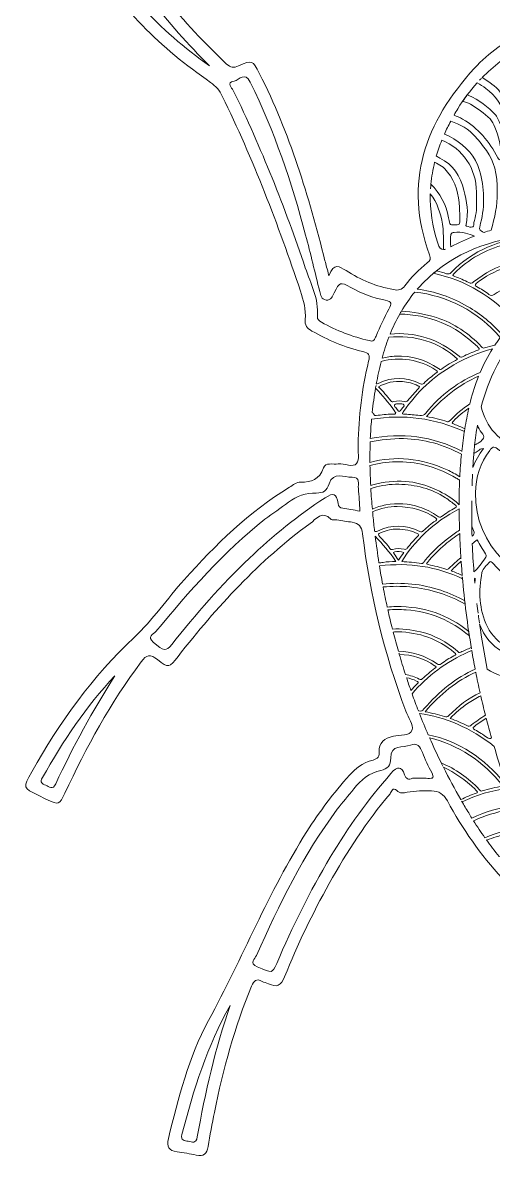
# Model space of a CAD drawing. Extents: x 43 to 1977, y -756 to -266.
# Drawn here: x 42.5 to 172.5, y -751.8 to -438.7 of the extents above; entities that cross this region are included whole.
import ezdxf

# ---------------------------------------------------------------- set-up
doc = ezdxf.new("R2010")
doc.units = 0
doc.header["$MEASUREMENT"] = 0
doc.layers.add('Layer 1', color=7, linetype='Continuous')

# ---------------------------------------------------------------- blocks, each defined once
blk = doc.blocks.new('block 2')
at = {"layer": 'Layer 1', "lineweight": 0}
for points, knots in [([(396.39, -647.33), (389.88, -635.7), (382.91, -624.35), (373.46, -614.88), (367.15, -608.55), (361.46, -601.71), (355.55, -595.05), (346.18, -584.48), (336.35, -574.42), (324.2, -566.94), (322.47, -565.88), (320.72, -565.14), (318.69, -565.27), (317.13, -565.37), (316.17, -564.82), (315.79, -563.23), (315.3, -561.18), (313.93, -560.33), (311.85, -560.49), (310.51, -560.58), (309.14, -560.38), (307.85, -560.64), (305.8, -561.06), (305.25, -560.43), (305.28, -558.37), (305.42, -549.42), (304.5, -540.56), (302.34, -531.86), (301.95, -530.29), (302.35, -529.86), (303.75, -529.54), (308.65, -528.4), (313.2, -526.38), (317.65, -524.08), (319.41, -523.16), (320.13, -521.99), (319.89, -520.04), (319.67, -518.27), (319.84, -516.54), (320.44, -514.79), (326.49, -497.07), (332.96, -479.54), (340.94, -462.57), (342.74, -458.75), (345, -455.77), (348.53, -453.31), (362.49, -443.55), (373.95, -431.49), (381.2, -415.86), (384.47, -408.81), (384.35, -410.4), (378.3, -406.69), (376.18, -405.39), (375.1, -405.7), (373.96, -407.93), (365.8, -423.91), (354.76, -437.7), (341.71, -449.93), (340.49, -451.07), (339.53, -451.33), (337.99, -450.58), (334.59, -448.93), (334.48, -449.04), (332.73, -452.39), (325.48, -466.3), (320.62, -481.1), (316.57, -496.19), (315.52, -500.08), (314.55, -503.99), (313.48, -508.13), (311.31, -505.4), (311.3, -505.39), (308.73, -507), (304.62, -509.58), (300.25, -511.49), (295.45, -512.41), (294, -512.69), (293.14, -512.36), (292.28, -511.21), (290.68, -509.07), (288.8, -507.13), (286.69, -505.48), (285.46, -504.51), (285.17, -503.71), (285.83, -502.15), (287.71, -497.68), (288.78, -492.96), (288.64, -488.09), (288.03, -466.93), (277.73, -451.71), (259.67, -441.37), (258.02, -440.43), (256.92, -439.45), (256.43, -437.52), (255.55, -434.07), (254.23, -430.73), (252.58, -427.57), (251.89, -426.24), (252.1, -425.6), (253.24, -424.75), (266.87, -414.69), (277.51, -401.96), (286.13, -387.51), (297.48, -368.5), (305.05, -348.18), (306.54, -325.91), (307.37, -313.44), (306.04, -301.27), (299.69, -290.19), (291.56, -276), (278.41, -270.64), (262.82, -269.83), (261.99, -269.79), (261.2, -269.94), (260.81, -270.82), (260.44, -271.67), (260.75, -272.38), (261.37, -272.99), (261.75, -273.37), (262.15, -273.73), (262.53, -274.1), (269.79, -281.18), (276.31, -288.82), (280.51, -298.17), (284.01, -305.98), (285.41, -314.09), (283.82, -322.64), (282.69, -322.48), (282.14, -321.72), (281.42, -321.23), (278.41, -319.21), (275.25, -317.67), (271.47, -317.9), (268.25, -318.1), (267.69, -319.01), (269.16, -321.93), (272.76, -329.11), (275.98, -336.45), (277.81, -344.31), (280.82, -357.18), (278.54, -368.87), (269.84, -379.61), (269.39, -378.4), (269.14, -377.56), (268.77, -376.78), (266.23, -371.38), (262.43, -367.55), (256.17, -366.88), (255.2, -366.78), (254.13, -366.82), (253.5, -367.73), (252.83, -368.72), (253.43, -369.59), (253.97, -370.43), (262.45, -383.65), (261.31, -402.28), (247.13, -416.02), (246.04, -417.07), (245.41, -417.04), (244.33, -416.02), (239.47, -411.41), (233.62, -409.02), (226.95, -408.81), (222.5, -408.67), (218.04, -408.7), (213.58, -408.81), (206.81, -408.97), (200.87, -411.36), (195.95, -416.05), (194.82, -417.12), (194.2, -416.98), (193.16, -415.97), (179.26, -402.53), (177.74, -383.97), (186.36, -370.37), (187.78, -368.14), (187.01, -366.81), (184.35, -366.89), (180.98, -366.98), (178.2, -368.49), (175.78, -370.76), (173.26, -373.11), (171.77, -376.09), (170.68, -379.31), (169.64, -379.02), (169.34, -378.2), (168.89, -377.58), (162.12, -368.17), (159.87, -357.78), (162.1, -346.4), (163.81, -337.65), (167.33, -329.59), (171.3, -321.68), (172.6, -319.08), (172.03, -318.15), (169.1, -317.93), (165.33, -317.64), (162.17, -319.17), (159.14, -321.18), (158.36, -321.7), (157.81, -322.66), (156.6, -322.58), (156.45, -321.7), (156.28, -320.83), (156.17, -319.96), (156.07, -319.16), (156.01, -318.36), (155.97, -317.56), (155.46, -305.63), (160.07, -295.5), (166.99, -286.18), (170.35, -281.66), (174.18, -277.55), (178.26, -273.67), (179.03, -272.94), (180, -272.24), (179.54, -270.98), (179.02, -269.52), (177.7, -269.81), (176.57, -269.88), (174.97, -269.98), (173.37, -270.13), (171.78, -270.35), (154.95, -272.67), (143.06, -281.36), (137.24, -297.58), (132.39, -311.08), (132.54, -324.98), (135.38, -338.76), (142.52, -373.37), (158.86, -402.6), (186.97, -424.67), (188.18, -425.62), (188.43, -426.28), (187.69, -427.7), (186, -430.94), (184.72, -434.38), (183.77, -437.91), (183.37, -439.4), (182.63, -440.34), (181.22, -441.05), (176, -443.66), (171.22, -446.99), (167.28, -451.3), (153.69, -466.15), (147.48, -482.86), (154.88, -502.78), (155.28, -503.86), (155.02, -504.38), (154.24, -505.01), (151.94, -506.86), (149.84, -508.94), (148.08, -511.3), (147.19, -512.5), (146.26, -512.65), (144.87, -512.39), (140.15, -511.52), (135.83, -509.7), (131.81, -507.13), (130.02, -505.99), (128.37, -504.81), (127.09, -508.54), (126.57, -506.6), (126.27, -505.51), (125.99, -504.42), (121.53, -486.67), (116.29, -469.2), (107.91, -452.82), (105.97, -449.02), (105.96, -448.95), (102.12, -450.66), (100.79, -451.25), (99.94, -451.18), (98.83, -450.14), (86.64, -438.73), (76.14, -425.98), (68.11, -411.28), (64.09, -403.9), (65.61, -404.95), (58.56, -408.72), (57.09, -409.51), (56.66, -410.46), (57.38, -411.98), (58.62, -414.55), (59.71, -417.19), (61.04, -419.7), (68.94, -434.56), (80.75, -445.78), (94.41, -455.22), (95.88, -456.24), (96.86, -457.44), (97.62, -459), (106.15, -476.4), (113.06, -494.44), (119.21, -512.79), (120.07, -515.36), (120.82, -517.89), (120.51, -520.62), (120.34, -522.17), (121.02, -523.09), (122.35, -523.81), (126.83, -526.26), (131.43, -528.4), (136.44, -529.46), (138.14, -529.82), (138.45, -530.43), (138.03, -532.16), (136.16, -539.71), (135.36, -547.42), (135.11, -555.2), (135.05, -556.97), (135.6, -559.25), (134.71, -560.37), (133.73, -561.59), (131.41, -560.25), (129.66, -560.49), (128.21, -560.69), (126.1, -559.97), (125.54, -561.59), (124.44, -564.82), (122.3, -565.59), (119.29, -565.49), (118.12, -565.45), (117.16, -566.34), (116.18, -566.94), (105.01, -573.74), (95.78, -582.77), (87.13, -592.43), (82.44, -597.68), (78.39, -603.58), (73.27, -608.36), (61.72, -619.15), (52.75, -631.79), (45, -645.42), (42.5, -649.82), (42.52, -649.83), (46.95, -651.99), (47.76, -652.38), (48.55, -652.78), (49.35, -653.17), (52.41, -654.62), (52.66, -654.52), (54.14, -651.37), (60.08, -638.66), (66.78, -626.42), (75.19, -615.14), (76.73, -613.07), (77.75, -612.92), (79.74, -614.46), (82.88, -616.89), (82.96, -616.73), (85.4, -613.61), (96.11, -599.95), (107.77, -587.21), (121.87, -576.93), (123.56, -575.7), (125.17, -573.16), (127.73, -575.79), (128.01, -576.07), (128.77, -575.86), (129.3, -575.94), (130.71, -576.14), (132.12, -576.35), (133.53, -576.6), (135.27, -576.91), (136.13, -577.7), (136.37, -579.74), (138.37, -596.53), (142.37, -612.86), (148.31, -628.7), (148.97, -630.45), (150.51, -632.5), (150.05, -633.89), (149.47, -635.7), (146.68, -635.19), (144.88, -635.6), (142.32, -636.2), (140.86, -637.34), (140.95, -640.05), (141.01, -641.54), (140.08, -642.08), (138.86, -642.36), (136.31, -642.95), (134.46, -644.52), (132.74, -646.41), (128.35, -651.25), (124.47, -656.46), (120.97, -661.96), (110.43, -678.54), (103.23, -696.88), (93.83, -714.07), (88.3, -724.19), (85.54, -735.47), (82.73, -746.63), (82.17, -748.87), (82.83, -750.02), (85.15, -750.3), (86.92, -750.52), (88.68, -750.84), (90.42, -751.23), (92.48, -751.7), (93.39, -750.84), (93.71, -748.87), (94.22, -745.7), (94.82, -742.55), (95.45, -739.41), (97.85, -727.5), (101.07, -715.84), (105.71, -704.6), (106.34, -703.07), (107.02, -702.38), (108.63, -703.28), (109.17, -703.58), (109.82, -703.65), (110.38, -703.93), (112.62, -705.04), (113.86, -704.46), (114.83, -702.04), (118.38, -693.18), (122.51, -684.58), (127.17, -676.25), (132.07, -667.52), (137.51, -659.16), (143.95, -651.49), (144.4, -650.97), (144.73, -649.5), (145.79, -650.58), (146.76, -651.54), (147.69, -651.31), (148.73, -651.1), (150.94, -650.67), (153.16, -650.67), (155.39, -650.71), (157.47, -650.75), (158.74, -651.56), (159.79, -653.47), (164, -661.15), (168.94, -668.35), (174.92, -674.79), (183.52, -684.06), (193.42, -691.21), (206.1, -693.86), (211.04, -694.9), (216.05, -694.24), (221, -694.58), (232.11, -695.34), (242.2, -692.7), (251.48, -686.69), (263.45, -678.94), (272.28, -668.22), (279.02, -655.9), (281.64, -651.11), (284.9, -650.1), (289.58, -650.79), (290.37, -650.91), (291.15, -651.1), (291.95, -651.17), (292.56, -651.23), (293.48, -651.43), (293.74, -651.12), (295.24, -649.31), (295.87, -650.81), (296.66, -651.76), (308.75, -666.31), (317.39, -682.86), (324.76, -700.15), (326.78, -704.9), (326.15, -705.56), (331.77, -703.24), (333.24, -702.63), (334, -702.87), (334.54, -704.43), (335.97, -708.55), (337.64, -712.59), (339.01, -716.73), (342.43, -727.07), (344.74, -737.7), (346.53, -748.43), (346.91, -750.73), (347.79, -751.82), (350.26, -751.17), (351.8, -750.77), (353.4, -750.51), (354.99, -750.33), (357.4, -750.06), (358.18, -748.96), (357.57, -746.54), (355.12, -736.85), (352.68, -727.11), (348.36, -718.09), (341.13, -703), (333.5, -688.09), (325.88, -673.19), (321.48, -664.6), (316.3, -656.48), (310.04, -649.11), (307.51, -646.14), (305.16, -642.91), (300.92, -642.12), (299.94, -641.94), (299.34, -641.22), (299.43, -640.19), (299.7, -637.07), (297.87, -635.96), (295.17, -635.56), (294.12, -635.4), (293.1, -634.93), (292.05, -634.89), (290.06, -634.8), (289.98, -634.04), (290.64, -632.37), (297.26, -615.82), (301.6, -598.68), (303.98, -581.02), (304.53, -576.94), (304.59, -577.02), (308.77, -576.2), (310.33, -575.9), (312.43, -576.6), (313.36, -575.36), (314.72, -573.53), (315.49, -574.64), (316.51, -575.36), (331.47, -586.03), (343.77, -599.37), (355.02, -613.75), (357.36, -616.74), (357.34, -616.75), (360.54, -614.56), (360.84, -614.36), (361.17, -614.2), (361.42, -613.96), (362.7, -612.72), (363.55, -613.1), (364.56, -614.44), (368.14, -619.23), (371.55, -624.13), (374.64, -629.24), (378.85, -636.19), (382.56, -643.4), (386.02, -650.74), (387.9, -654.71), (387.89, -654.72), (391.91, -652.76), (392.95, -652.25), (393.96, -651.67), (395.03, -651.23), (397, -650.42), (397.54, -649.37), (396.39, -647.33)], [0, 0, 0, 0, 1, 1, 1, 2, 2, 2, 3, 3, 3, 4, 4, 4, 5, 5, 5, 6, 6, 6, 7, 7, 7, 8, 8, 8, 9, 9, 9, 10, 10, 10, 11, 11, 11, 12, 12, 12, 13, 13, 13, 14, 14, 14, 15, 15, 15, 16, 16, 16, 17, 17, 17, 18, 18, 18, 19, 19, 19, 20, 20, 20, 21, 21, 21, 22, 22, 22, 23, 23, 23, 24, 24, 24, 25, 25, 25, 26, 26, 26, 27, 27, 27, 28, 28, 28, 29, 29, 29, 30, 30, 30, 31, 31, 31, 32, 32, 32, 33, 33, 33, 34, 34, 34, 35, 35, 35, 36, 36, 36, 37, 37, 37, 38, 38, 38, 39, 39, 39, 40, 40, 40, 41, 41, 41, 42, 42, 42, 43, 43, 43, 44, 44, 44, 45, 45, 45, 46, 46, 46, 47, 47, 47, 48, 48, 48, 49, 49, 49, 50, 50, 50, 51, 51, 51, 52, 52, 52, 53, 53, 53, 54, 54, 54, 55, 55, 55, 56, 56, 56, 57, 57, 57, 58, 58, 58, 59, 59, 59, 60, 60, 60, 61, 61, 61, 62, 62, 62, 63, 63, 63, 64, 64, 64, 65, 65, 65, 66, 66, 66, 67, 67, 67, 68, 68, 68, 69, 69, 69, 70, 70, 70, 71, 71, 71, 72, 72, 72, 73, 73, 73, 74, 74, 74, 75, 75, 75, 76, 76, 76, 77, 77, 77, 78, 78, 78, 79, 79, 79, 80, 80, 80, 81, 81, 81, 82, 82, 82, 83, 83, 83, 84, 84, 84, 85, 85, 85, 86, 86, 86, 87, 87, 87, 88, 88, 88, 89, 89, 89, 90, 90, 90, 91, 91, 91, 92, 92, 92, 93, 93, 93, 94, 94, 94, 95, 95, 95, 96, 96, 96, 97, 97, 97, 98, 98, 98, 99, 99, 99, 100, 100, 100, 101, 101, 101, 102, 102, 102, 103, 103, 103, 104, 104, 104, 105, 105, 105, 106, 106, 106, 107, 107, 107, 108, 108, 108, 109, 109, 109, 110, 110, 110, 111, 111, 111, 112, 112, 112, 113, 113, 113, 114, 114, 114, 115, 115, 115, 116, 116, 116, 117, 117, 117, 118, 118, 118, 119, 119, 119, 120, 120, 120, 121, 121, 121, 122, 122, 122, 123, 123, 123, 124, 124, 124, 125, 125, 125, 126, 126, 126, 127, 127, 127, 128, 128, 128, 129, 129, 129, 130, 130, 130, 131, 131, 131, 132, 132, 132, 133, 133, 133, 134, 134, 134, 135, 135, 135, 136, 136, 136, 137, 137, 137, 138, 138, 138, 139, 139, 139, 140, 140, 140, 141, 141, 141, 142, 142, 142, 143, 143, 143, 144, 144, 144, 145, 145, 145, 146, 146, 146, 147, 147, 147, 148, 148, 148, 149, 149, 149, 150, 150, 150, 151, 151, 151, 152, 152, 152, 153, 153, 153, 154, 154, 154, 155, 155, 155, 156, 156, 156, 157, 157, 157, 158, 158, 158, 159, 159, 159, 160, 160, 160, 161, 161, 161, 162, 162, 162, 163, 163, 163, 164, 164, 164, 165, 165, 165, 166, 166, 166, 167, 167, 167, 168, 168, 168, 169, 169, 169, 170, 170, 170, 171, 171, 171, 172, 172, 172, 173, 173, 173, 174, 174, 174, 175, 175, 175, 176, 176, 176, 177, 177, 177, 178, 178, 178, 179, 179, 179, 180, 180, 180, 181, 181, 181, 182, 182, 182, 183, 183, 183, 183]), ([(61.55, -413.12), (61.03, -411.96), (60.93, -411.24), (62.2, -410.53), (63.29, -409.92), (63.7, -410.25), (64.22, -411.21), (72.05, -425.94), (82.22, -438.9), (94.13, -450.61), (80.15, -440.86), (68.67, -428.89), (61.55, -413.12)], [0, 0, 0, 0, 1, 1, 1, 2, 2, 2, 3, 3, 3, 4, 4, 4, 4]), ([(174.34, -449.47), (175.08, -450.04), (175.77, -450.68), (176.42, -451.42), (177.98, -453.19), (178.74, -455.39), (179.64, -457.51), (180.95, -460.58), (181.22, -463.89), (181.56, -467.19), (181.84, -469.97), (181.56, -472.71), (181.53, -475.47), (181.52, -476.37), (180.99, -476.41), (180.38, -476.44), (179.76, -476.47), (179.41, -476.27), (179.4, -475.52), (179.38, -471.49), (178.35, -467.66), (177.39, -463.8), (176.22, -459.08), (173.26, -456.05), (169.4, -453.89), (170.94, -452.31), (172.59, -450.84), (174.34, -449.47)], [0, 0, 0, 0, 1, 1, 1, 2, 2, 2, 3, 3, 3, 4, 4, 4, 5, 5, 5, 6, 6, 6, 7, 7, 7, 8, 8, 8, 9, 9, 9, 9]), ([(138.16, -526.43), (133.55, -525.44), (129.19, -523.67), (125.02, -521.4), (124.35, -521.03), (123.82, -520.62), (123.89, -519.77), (124.33, -514.93), (122.03, -510.75), (120.56, -506.4), (114.91, -489.67), (108.42, -473.28), (100.65, -457.41), (100.28, -456.66), (98.62, -455.36), (100.89, -454.85), (102.35, -454.52), (103.84, -452.08), (105.37, -455.18), (112.02, -468.68), (116.79, -482.83), (120.64, -497.33), (122.01, -502.49), (123.24, -507.7), (124.54, -512.88), (124.8, -513.93), (124.99, -515.11), (126.32, -515.26), (127.67, -515.41), (128.05, -514.24), (128.53, -513.29), (130.09, -510.2), (130.09, -510.19), (133.13, -511.81), (136.14, -513.42), (139.27, -514.72), (142.62, -515.32), (144.53, -515.67), (144.41, -516.3), (143.64, -517.74), (142.33, -520.16), (141.21, -522.69), (140.08, -525.21), (139.69, -526.08), (139.42, -526.93), (138.16, -526.43)], [0, 0, 0, 0, 1, 1, 1, 2, 2, 2, 3, 3, 3, 4, 4, 4, 5, 5, 5, 6, 6, 6, 7, 7, 7, 8, 8, 8, 9, 9, 9, 10, 10, 10, 11, 11, 11, 12, 12, 12, 13, 13, 13, 14, 14, 14, 15, 15, 15, 15]), ([(168, -455.36), (168.84, -455.78), (169.64, -456.28), (170.4, -456.87), (172.99, -458.9), (175.08, -461.41), (175.77, -464.98), (176.25, -467.53), (177.14, -470), (177.43, -472.61), (177.55, -473.7), (177.26, -474.79), (177.48, -475.88), (177.53, -476.09), (177.42, -476.31), (177.15, -476.31), (176.95, -476.32), (176.83, -476.16), (176.81, -475.97), (176.75, -475.52), (176.68, -475.07), (176.67, -474.61), (176.53, -471.04), (175.07, -467.93), (173.54, -464.85), (173.44, -464.64), (173.29, -464.43), (173.14, -464.26), (171.01, -461.92), (168.56, -460.06), (165.72, -458.83), (165.57, -458.77), (165.42, -458.71), (165.27, -458.66), (164.84, -459.24), (164.41, -459.84), (163.99, -460.45), (164.75, -460.57), (165.49, -460.78), (166.16, -461.21), (168.07, -462.42), (169.96, -463.66), (171.57, -465.29), (172.19, -465.91), (172.47, -466.77), (172.85, -467.55), (174.08, -470.11), (174.41, -472.93), (174.95, -475.53), (174.9, -476.01), (175.06, -476.4), (174.59, -476.51), (174.15, -476.62), (173.91, -476.42), (173.7, -476.01), (171.39, -471.5), (168.3, -467.78), (163.95, -465.32), (163.2, -464.9), (162.41, -464.58), (161.62, -464.26), (161.96, -463.67), (162.3, -463.07), (162.66, -462.48), (164.24, -459.91), (166.03, -457.54), (168, -455.36)], [0, 0, 0, 0, 1, 1, 1, 2, 2, 2, 3, 3, 3, 4, 4, 4, 5, 5, 5, 6, 6, 6, 7, 7, 7, 8, 8, 8, 9, 9, 9, 10, 10, 10, 11, 11, 11, 12, 12, 12, 13, 13, 13, 14, 14, 14, 15, 15, 15, 16, 16, 16, 17, 17, 17, 18, 18, 18, 19, 19, 19, 20, 20, 20, 21, 21, 21, 22, 22, 22, 22]), ([(169.19, -454.1), (169.03, -454.27), (168.86, -454.44), (168.7, -454.61), (168.86, -454.44), (169.03, -454.27), (169.19, -454.1)], [0, 0, 0, 0, 1, 1, 1, 2, 2, 2, 2]), ([(168.98, -494.02), (170.21, -489.16), (170.01, -484.27), (168.69, -479.51), (167.6, -475.58), (164.84, -472.87), (161.58, -470.76), (160.76, -470.23), (159.88, -469.81), (158.97, -469.48), (159.5, -468.28), (160.08, -467.09), (160.71, -465.9), (163.26, -466.87), (165.7, -468.02), (167.58, -470.27), (168.61, -471.5), (169.7, -472.68), (170.58, -474.04), (172.69, -477.29), (173.6, -479.87), (173.55, -485.74), (173.67, -489.05), (172.82, -492.52), (171.92, -495.98), (171.24, -496.18), (170.56, -496.4), (169.88, -496.63), (169.9, -496.63), (169.92, -496.62), (169.93, -496.61), (168.47, -495.99), (168.51, -495.86), (168.98, -494.02)], [0, 0, 0, 0, 1, 1, 1, 2, 2, 2, 3, 3, 3, 4, 4, 4, 5, 5, 5, 6, 6, 6, 7, 7, 7, 8, 8, 8, 9, 9, 9, 10, 10, 10, 11, 11, 11, 11]), ([(158.26, -471.16), (163.98, -473.41), (167.86, -479.06), (167.8, -485.45), (167.8, -486.15), (167.8, -486.85), (167.8, -487.55), (167.95, -489.5), (167.83, -491.43), (167.24, -493.31), (167.18, -493.48), (167.14, -493.66), (167.11, -493.84), (167.04, -494.27), (167.27, -494.85), (166.8, -495.08), (166.25, -495.33), (165.67, -495.01), (165.11, -494.9), (164.8, -494.83), (164.91, -494.58), (164.96, -494.38), (165.75, -491.17), (165.07, -487.97), (164.34, -484.94), (163.42, -481.09), (161.36, -477.85), (157.69, -476.09), (157.36, -475.93), (157.04, -475.73), (156.73, -475.53), (157.16, -474.06), (157.68, -472.6), (158.26, -471.16)], [0, 0, 0, 0, 1, 1, 1, 2, 2, 2, 3, 3, 3, 4, 4, 4, 5, 5, 5, 6, 6, 6, 7, 7, 7, 8, 8, 8, 9, 9, 9, 10, 10, 10, 11, 11, 11, 11]), ([(155.24, -483.29), (155.43, -481.24), (155.78, -479.22), (156.28, -477.21), (156.9, -477.57), (157.52, -477.93), (158.14, -478.3), (158.83, -478.71), (159.36, -479.31), (159.87, -479.94), (162.13, -482.77), (162.97, -486.12), (163.13, -489.72), (163.15, -490.21), (163.18, -490.69), (163.2, -491.18), (163.2, -491.18), (163.19, -491.18), (163.19, -491.18), (163.19, -492.03), (163.18, -492.88), (163.19, -493.73), (163.19, -494.25), (162.98, -494.46), (162.46, -494.5), (160.44, -494.65), (160.53, -494.65), (160.14, -492.61), (159.43, -488.89), (157.79, -485.77), (155.24, -483.29)], [0, 0, 0, 0, 1, 1, 1, 2, 2, 2, 3, 3, 3, 4, 4, 4, 5, 5, 5, 6, 6, 6, 7, 7, 7, 8, 8, 8, 9, 9, 9, 10, 10, 10, 10]), ([(155.23, -483.39), (155.19, -483.79), (155.16, -484.19), (155.14, -484.59), (155.16, -484.19), (155.19, -483.79), (155.23, -483.39)], [0, 0, 0, 0, 1, 1, 1, 2, 2, 2, 2]), ([(155.08, -485.95), (157.02, -488.32), (157.92, -491.25), (158.43, -494.37), (158.71, -496.05), (158.7, -497.76), (158.72, -499.46), (158.75, -500.09), (158.76, -500.71), (158.75, -501.33), (157.97, -501.38), (157.58, -500.8), (157.16, -499.53), (155.63, -494.88), (154.98, -490.35), (155.08, -485.95)], [0, 0, 0, 0, 1, 1, 1, 2, 2, 2, 3, 3, 3, 4, 4, 4, 5, 5, 5, 5]), ([(155.14, -508.58), (163.58, -501.13), (173.73, -498.09), (184.8, -497.28), (193.65, -496.63), (201.64, -499.06), (209.04, -503), (210.13, -504.08), (211.1, -505.23), (212.09, -506.38), (212.47, -506.81), (212.37, -506.92), (211.83, -507.05), (210.16, -507.44), (208.47, -507.74), (206.85, -508.33), (206.42, -508.48), (206.26, -508.23), (206.04, -508), (205, -506.89), (203.93, -505.79), (202.7, -504.86), (199.54, -502.49), (196.15, -500.62), (192.33, -499.49), (189.25, -498.57), (186.12, -498.17), (182.95, -498.2), (174.27, -498.29), (166.9, -501.5), (160.8, -507.65), (160.42, -508.04), (160.11, -508.19), (159.56, -507.99), (158.65, -507.67), (157.72, -507.42), (156.79, -507.2), (156.51, -507.42), (156.24, -507.64), (155.96, -507.87), (164.91, -509.84), (172.44, -514.32), (178.54, -521.25), (178.54, -521.25), (178.54, -521.25), (178.54, -521.25), (177.23, -522.39), (176.02, -523.63), (174.95, -524.94), (174.95, -524.94), (174.95, -524.93), (174.95, -524.93), (172.21, -521.77), (169.01, -519.13), (165.36, -517.01), (160.99, -514.46), (156.26, -512.9), (151.47, -512.27), (152.6, -510.98), (153.82, -509.75), (155.14, -508.58)], [0, 0, 0, 0, 1, 1, 1, 2, 2, 2, 3, 3, 3, 4, 4, 4, 5, 5, 5, 6, 6, 6, 7, 7, 7, 8, 8, 8, 9, 9, 9, 10, 10, 10, 11, 11, 11, 12, 12, 12, 13, 13, 13, 14, 14, 14, 15, 15, 15, 16, 16, 16, 17, 17, 17, 18, 18, 18, 19, 19, 19, 20, 20, 20, 20]), ([(160.79, -497.15), (160.86, -496.71), (161.28, -496.68), (161.62, -496.63), (162.7, -496.47), (163.78, -496.54), (164.82, -496.82), (165.65, -497.04), (166.46, -497.3), (167.25, -497.6), (165.07, -498.46), (162.9, -499.45), (160.74, -500.57), (160.56, -499.43), (160.63, -498.29), (160.79, -497.15)], [0, 0, 0, 0, 1, 1, 1, 2, 2, 2, 3, 3, 3, 4, 4, 4, 5, 5, 5, 5]), ([(205.23, -508.89), (203.78, -509.39), (202.38, -510.02), (200.99, -510.66), (200.54, -510.87), (200.18, -510.83), (199.77, -510.46), (196.7, -507.76), (193.14, -505.95), (189.18, -505.05), (185.22, -504.14), (181.22, -504.06), (177.21, -505.08), (173.4, -506.06), (170.03, -507.77), (167.04, -510.28), (166.57, -510.68), (166.22, -510.71), (165.7, -510.44), (164.46, -509.78), (163.17, -509.22), (161.85, -508.77), (161.17, -508.54), (161.22, -508.35), (161.67, -507.9), (165.65, -503.98), (170.32, -501.3), (175.73, -499.89), (176.72, -499.63), (177.7, -499.31), (178.72, -499.24), (180.35, -499.13), (181.97, -498.76), (183.43, -498.91), (186.83, -498.86), (189.95, -499.49), (192.96, -500.49), (197.13, -501.86), (200.86, -504.08), (204.07, -507.12), (204.5, -507.53), (204.94, -507.92), (205.37, -508.32), (205.65, -508.59), (205.58, -508.77), (205.23, -508.89)], [0, 0, 0, 0, 1, 1, 1, 2, 2, 2, 3, 3, 3, 4, 4, 4, 5, 5, 5, 6, 6, 6, 7, 7, 7, 8, 8, 8, 9, 9, 9, 10, 10, 10, 11, 11, 11, 12, 12, 12, 13, 13, 13, 14, 14, 14, 15, 15, 15, 15]), ([(158.95, -501.31), (158.9, -501.32), (158.84, -501.33), (158.79, -501.33), (158.84, -501.33), (158.9, -501.32), (158.95, -501.31)], [0, 0, 0, 0, 1, 1, 1, 2, 2, 2, 2]), ([(159.25, -501.24), (159.16, -501.27), (159.08, -501.29), (159.01, -501.3), (159.08, -501.29), (159.16, -501.27), (159.25, -501.24)], [0, 0, 0, 0, 1, 1, 1, 2, 2, 2, 2]), ([(167.78, -510.7), (170.19, -508.75), (172.85, -507.29), (175.79, -506.32), (179.87, -504.98), (184.02, -504.77), (188.19, -505.6), (192.23, -506.4), (195.84, -508.21), (198.99, -510.89), (199.13, -511.01), (199.28, -511.12), (199.38, -511.2), (199.33, -511.53), (199.12, -511.56), (198.97, -511.65), (197.72, -512.36), (196.45, -513.05), (195.31, -513.93), (194.98, -513.96), (194.65, -513.99), (194.32, -514.03), (194.31, -514.02), (194.29, -514), (194.27, -513.99), (192.1, -512.5), (189.74, -511.39), (187.14, -510.91), (181.98, -509.96), (177.14, -510.75), (172.74, -513.73), (172.17, -514.12), (171.8, -514.1), (171.27, -513.7), (170.2, -512.89), (169.05, -512.18), (167.86, -511.57), (167.3, -511.28), (167.3, -511.09), (167.78, -510.7)], [0, 0, 0, 0, 1, 1, 1, 2, 2, 2, 3, 3, 3, 4, 4, 4, 5, 5, 5, 6, 6, 6, 7, 7, 7, 8, 8, 8, 9, 9, 9, 10, 10, 10, 11, 11, 11, 12, 12, 12, 13, 13, 13, 13]), ([(150.81, -513.05), (159.7, -514.09), (168.25, -518.3), (174.4, -525.62), (174.12, -525.98), (173.85, -526.34), (173.6, -526.7), (173.36, -527.03), (173.14, -527.36), (172.92, -527.69), (171.94, -527.92), (170.98, -528.18), (170.04, -528.49), (169.62, -528.64), (169.45, -528.39), (169.24, -528.16), (165.73, -524.46), (161.62, -521.64), (156.76, -520.1), (153.43, -519.05), (150.2, -518.47), (147.08, -518.35), (148.18, -516.5), (149.42, -514.73), (150.81, -513.05)], [0, 0, 0, 0, 1, 1, 1, 2, 2, 2, 3, 3, 3, 4, 4, 4, 5, 5, 5, 6, 6, 6, 7, 7, 7, 8, 8, 8, 8]), ([(146.62, -519.15), (154.4, -519.19), (162.12, -522.21), (168.07, -528.12), (168.16, -528.22), (168.25, -528.32), (168.35, -528.41), (168.81, -528.79), (168.65, -528.96), (168.16, -529.13), (166.74, -529.63), (165.35, -530.21), (164.01, -530.9), (163.61, -531.1), (163.36, -531.06), (163.02, -530.76), (157.44, -526.01), (150.62, -523.97), (143.98, -524.64), (144.75, -522.75), (145.62, -520.91), (146.62, -519.15)], [0, 0, 0, 0, 1, 1, 1, 2, 2, 2, 3, 3, 3, 4, 4, 4, 5, 5, 5, 6, 6, 6, 7, 7, 7, 7]), ([(147.06, -518.4), (146.93, -518.62), (146.8, -518.84), (146.68, -519.06), (146.8, -518.84), (146.93, -518.62), (147.06, -518.4)], [0, 0, 0, 0, 1, 1, 1, 2, 2, 2, 2]), ([(162.59, -531.59), (161.06, -532.45), (159.55, -533.33), (158.13, -534.34), (157.79, -534.57), (157.58, -534.31), (157.35, -534.15), (153.8, -531.7), (149.87, -530.55), (145.56, -530.74), (144.25, -530.8), (142.99, -530.98), (141.76, -531.29), (142.29, -529.32), (142.9, -527.4), (143.62, -525.53), (150.46, -524.76), (157.62, -526.81), (162.59, -531.59)], [0, 0, 0, 0, 1, 1, 1, 2, 2, 2, 3, 3, 3, 4, 4, 4, 5, 5, 5, 6, 6, 6, 6]), ([(180.24, -524.14), (180.33, -524.24), (180.41, -524.35), (180.5, -524.49), (180.96, -525.25), (181.6, -525.97), (182.3, -526.52), (183.39, -527.36), (183.08, -527.7), (182.06, -528.34), (178.83, -530.35), (176.61, -533.24), (175.27, -536.82), (172.98, -542.98), (175.8, -551.08), (185.27, -550.93), (190.71, -550.89), (194.78, -548.46), (197.42, -543.75), (198.13, -542.5), (198.48, -542.55), (199.31, -543.57), (199.9, -544.31), (200.7, -544.9), (201.49, -545.44), (202.08, -545.85), (202.15, -546.18), (201.81, -546.8), (197.8, -553.94), (188.21, -558.91), (179.78, -556.3), (174.26, -554.59), (170.36, -550.15), (169.16, -544.76), (170.11, -541), (171.42, -537.32), (173.23, -533.76), (175.15, -529.98), (177.46, -526.74), (180.24, -524.14)], [0, 0, 0, 0, 1, 1, 1, 2, 2, 2, 3, 3, 3, 4, 4, 4, 5, 5, 5, 6, 6, 6, 7, 7, 7, 8, 8, 8, 9, 9, 9, 10, 10, 10, 11, 11, 11, 12, 12, 12, 13, 13, 13, 13]), ([(168.8, -535.3), (163.08, -537.63), (157.89, -541.39), (153.81, -546.45), (153.33, -547.05), (152.91, -547.25), (152.14, -547.13), (150.78, -546.91), (149.41, -546.86), (148.04, -546.74), (147.83, -546.72), (147.52, -546.76), (147.44, -546.64), (147.27, -546.41), (147.55, -546.21), (147.68, -546.03), (151.34, -540.68), (155.97, -536.37), (161.57, -533.12), (164.99, -531.13), (168.59, -529.67), (172.26, -528.71), (170.92, -530.82), (169.78, -533.02), (168.8, -535.3)], [0, 0, 0, 0, 1, 1, 1, 2, 2, 2, 3, 3, 3, 4, 4, 4, 5, 5, 5, 6, 6, 6, 7, 7, 7, 8, 8, 8, 8]), ([(141.51, -532.21), (146.57, -530.82), (152.31, -531.63), (156.58, -534.63), (156.75, -534.75), (156.97, -534.83), (157.03, -535.09), (156.91, -535.19), (156.8, -535.3), (156.67, -535.39), (155.49, -536.28), (154.35, -537.23), (153.28, -538.25), (152.97, -538.55), (152.74, -538.55), (152.37, -538.37), (148.49, -536.42), (144.58, -536.39), (140.67, -538.29), (140.47, -538.39), (140.31, -538.43), (140.16, -538.42), (140.54, -536.38), (140.97, -534.35), (141.48, -532.32), (141.49, -532.28), (141.5, -532.25), (141.51, -532.21)], [0, 0, 0, 0, 1, 1, 1, 2, 2, 2, 3, 3, 3, 4, 4, 4, 5, 5, 5, 6, 6, 6, 7, 7, 7, 8, 8, 8, 9, 9, 9, 9]), ([(144.98, -543.26), (144.7, -543.33), (144.43, -543.43), (144.19, -543.11), (143.15, -541.74), (142, -540.48), (140.77, -539.17), (142.9, -538.02), (145.1, -537.58), (147.42, -537.76), (148.9, -537.87), (150.32, -538.27), (151.67, -538.91), (152.12, -539.13), (152.25, -539.27), (151.83, -539.68), (150.77, -540.71), (149.8, -541.82), (148.9, -543), (148.65, -543.32), (148.4, -543.39), (148.01, -543.29), (147, -543.03), (145.99, -543.03), (144.98, -543.26)], [0, 0, 0, 0, 1, 1, 1, 2, 2, 2, 3, 3, 3, 4, 4, 4, 5, 5, 5, 6, 6, 6, 7, 7, 7, 8, 8, 8, 8]), ([(165.99, -543.94), (164.06, -545.22), (162.24, -546.73), (160.53, -548.46), (160.34, -548.66), (160.18, -548.98), (159.81, -548.86), (157.98, -548.25), (156.1, -547.8), (154.02, -547.39), (158.21, -542.39), (162.98, -538.65), (168.39, -536.29), (167.5, -538.52), (166.76, -540.82), (166.17, -543.18), (166.11, -543.43), (166.05, -543.69), (165.99, -543.94)], [0, 0, 0, 0, 1, 1, 1, 2, 2, 2, 3, 3, 3, 4, 4, 4, 5, 5, 5, 6, 6, 6, 6]), ([(139.96, -539.57), (141.83, -541.45), (143.56, -543.52), (145.1, -545.78), (145.27, -546.04), (145.65, -546.31), (145.48, -546.6), (145.32, -546.88), (144.89, -546.71), (144.58, -546.72), (143.08, -546.8), (141.58, -546.93), (140.08, -547.14), (139.63, -547.21), (139.5, -546.82), (139.3, -546.56), (139.21, -546.46), (139.12, -546.35), (139.04, -546.25), (139.27, -544.02), (139.58, -541.79), (139.96, -539.57)], [0, 0, 0, 0, 1, 1, 1, 2, 2, 2, 3, 3, 3, 4, 4, 4, 5, 5, 5, 6, 6, 6, 7, 7, 7, 7]), ([(139.97, -539.48), (140.01, -539.27), (140.05, -539.06), (140.08, -538.85), (140.05, -539.06), (140.01, -539.27), (139.97, -539.48)], [0, 0, 0, 0, 1, 1, 1, 2, 2, 2, 2]), ([(145.19, -544.15), (145.41, -543.78), (146.02, -543.99), (146.47, -543.9), (146.93, -544), (147.58, -543.78), (147.81, -544.19), (147.99, -544.52), (147.43, -544.89), (147.2, -545.24), (146.48, -546.31), (146.46, -546.31), (145.72, -545.2), (145.5, -544.87), (144.97, -544.51), (145.19, -544.15)], [0, 0, 0, 0, 1, 1, 1, 2, 2, 2, 3, 3, 3, 4, 4, 4, 5, 5, 5, 5]), ([(163.76, -557.07), (163.76, -557.04), (163.77, -557.01), (163.77, -556.98), (155.93, -552.84), (146.94, -551.74), (138.51, -553.5), (138.58, -551.72), (138.7, -549.94), (138.85, -548.17), (147.54, -546.66), (156.52, -547.87), (164.48, -551.57), (164.51, -551.37), (164.54, -551.17), (164.58, -550.96), (164.25, -552.99), (163.98, -555.03), (163.76, -557.07)], [0, 0, 0, 0, 1, 1, 1, 2, 2, 2, 3, 3, 3, 4, 4, 4, 5, 5, 5, 6, 6, 6, 6]), ([(161.66, -549.53), (160.98, -549.27), (161.05, -549.09), (161.49, -548.65), (162.78, -547.33), (164.19, -546.15), (165.71, -545.11), (165.29, -546.98), (164.93, -548.87), (164.61, -550.76), (163.65, -550.31), (162.65, -549.9), (161.66, -549.53)], [0, 0, 0, 0, 1, 1, 1, 2, 2, 2, 3, 3, 3, 4, 4, 4, 4]), ([(168.1, -549.77), (168.35, -550.49), (168.69, -551.23), (169.19, -551.78), (170.39, -553.09), (169.78, -553.76), (168.57, -554.56), (168.15, -554.84), (167.73, -555.1), (167.31, -555.34), (167.52, -553.47), (167.77, -551.61), (168.1, -549.77)], [0, 0, 0, 0, 1, 1, 1, 2, 2, 2, 3, 3, 3, 4, 4, 4, 4]), ([(138.48, -554.38), (141.33, -553.79), (144.37, -553.5), (147.71, -553.5), (153.33, -553.68), (158.73, -555.1), (163.68, -557.79), (163.47, -559.87), (163.32, -561.95), (163.22, -564.04), (163.22, -564.04), (163.22, -564.04), (163.22, -564.04), (162.1, -563.32), (160.93, -562.68), (159.7, -562.13), (152.58, -558.87), (145.46, -558.18), (138.41, -560.08), (138.39, -558.18), (138.42, -556.28), (138.48, -554.38)], [0, 0, 0, 0, 1, 1, 1, 2, 2, 2, 3, 3, 3, 4, 4, 4, 5, 5, 5, 6, 6, 6, 7, 7, 7, 7]), ([(167.1, -557.6), (167.5, -557.36), (167.9, -557.11), (168.3, -556.85), (168.67, -556.61), (168.98, -556.26), (169.75, -556.2), (168.51, -557.9), (167.54, -559.65), (166.82, -561.46), (166.89, -560.17), (166.98, -558.89), (167.1, -557.6)], [0, 0, 0, 0, 1, 1, 1, 2, 2, 2, 3, 3, 3, 4, 4, 4, 4]), ([(167.11, -557.44), (167.17, -556.74), (167.24, -556.04), (167.31, -555.34), (167.24, -556.04), (167.17, -556.74), (167.11, -557.44)], [0, 0, 0, 0, 1, 1, 1, 2, 2, 2, 2]), ([(167.52, -568.49), (167.61, -564.17), (168.96, -560.27), (171.48, -556.75), (172.1, -555.89), (172.61, -555.46), (173.62, -556.33), (174.33, -556.94), (175.24, -557.39), (176.13, -557.7), (177.19, -558.08), (177.17, -558.51), (176.76, -559.46), (174.37, -564.91), (174.1, -570.53), (175.91, -576.19), (179.65, -587.86), (191.94, -592.47), (202.62, -586.22), (207.36, -583.45), (210.8, -579.5), (212.77, -574.36), (213.14, -573.39), (213.48, -573.08), (214.48, -573.6), (215.18, -573.97), (216, -574.24), (216.78, -574.3), (218.34, -574.41), (218.65, -575.06), (218.35, -576.55), (216.49, -585.63), (210.63, -590.93), (202.17, -593.75), (199.47, -594.64), (196.66, -595.04), (193.8, -595.01), (179.5, -595.01), (167.21, -582.63), (167.52, -568.49)], [0, 0, 0, 0, 1, 1, 1, 2, 2, 2, 3, 3, 3, 4, 4, 4, 5, 5, 5, 6, 6, 6, 7, 7, 7, 8, 8, 8, 9, 9, 9, 10, 10, 10, 11, 11, 11, 12, 12, 12, 13, 13, 13, 13]), ([(138.42, -560.93), (138.67, -560.87), (138.92, -560.8), (139.17, -560.74), (141.55, -560.15), (143.98, -559.88), (146.44, -559.91), (152.11, -559.96), (157.35, -561.49), (162.23, -564.38), (162.55, -564.57), (162.87, -564.77), (163.17, -564.98), (163.08, -567.23), (163.03, -569.48), (163.03, -571.74), (162.97, -571.71), (162.92, -571.66), (162.86, -571.6), (161.12, -569.82), (158.96, -568.68), (156.75, -567.62), (151.08, -564.93), (145.2, -564.56), (139.23, -566.3), (139.02, -566.36), (138.81, -566.42), (138.61, -566.48), (138.51, -564.63), (138.45, -562.78), (138.42, -560.93)], [0, 0, 0, 0, 1, 1, 1, 2, 2, 2, 3, 3, 3, 4, 4, 4, 5, 5, 5, 6, 6, 6, 7, 7, 7, 8, 8, 8, 9, 9, 9, 10, 10, 10, 10]), ([(130.92, -572.72), (130.07, -572.62), (129.76, -572.31), (129.61, -571.43), (129.14, -568.57), (128.44, -568.28), (126.01, -569.86), (118.5, -574.72), (111.6, -580.34), (105.13, -586.49), (97.35, -593.87), (90.33, -601.93), (83.67, -610.31), (82.08, -612.31), (81.54, -612.17), (78.57, -609.66), (76.76, -608.13), (78.67, -607.47), (79.28, -606.75), (88.55, -595.67), (97.95, -584.71), (109.42, -575.76), (111.52, -574.12), (113.78, -572.68), (115.92, -571.07), (118.2, -569.35), (120.71, -568.37), (123.59, -568.51), (125.46, -568.6), (126.56, -567.82), (127.13, -566), (128.29, -562.37), (131.26, -564.29), (133.48, -564.16), (135.83, -564.02), (135.06, -566.04), (135.2, -567.29), (135.42, -569.3), (135.48, -571.33), (135.62, -573.5), (133.88, -573.21), (132.4, -572.9), (130.92, -572.72)], [0, 0, 0, 0, 1, 1, 1, 2, 2, 2, 3, 3, 3, 4, 4, 4, 5, 5, 5, 6, 6, 6, 7, 7, 7, 8, 8, 8, 9, 9, 9, 10, 10, 10, 11, 11, 11, 12, 12, 12, 13, 13, 13, 14, 14, 14, 14]), ([(166.73, -563.31), (166.68, -564.4), (166.64, -565.49), (166.61, -566.57), (166.64, -565.49), (166.68, -564.4), (166.73, -563.31)], [0, 0, 0, 0, 1, 1, 1, 2, 2, 2, 2]), ([(138.65, -567.27), (138.87, -567.2), (139.09, -567.14), (139.31, -567.08), (141.62, -566.45), (143.97, -566.01), (146.39, -566.09), (151.02, -566.2), (155.37, -567.3), (159.3, -569.83), (160.24, -570.43), (161.1, -571.18), (162, -571.86), (162.34, -572.12), (162.47, -572.34), (161.97, -572.59), (160.63, -573.28), (159.41, -574.16), (158.17, -575.01), (157.74, -575.3), (157.45, -575.19), (157.09, -574.93), (155.57, -573.8), (153.87, -572.94), (152.09, -572.39), (149.06, -571.44), (145.97, -571.2), (142.79, -571.8), (141.48, -572.04), (140.25, -572.44), (139.07, -572.94), (138.9, -571.05), (138.76, -569.16), (138.65, -567.27)], [0, 0, 0, 0, 1, 1, 1, 2, 2, 2, 3, 3, 3, 4, 4, 4, 5, 5, 5, 6, 6, 6, 7, 7, 7, 8, 8, 8, 9, 9, 9, 10, 10, 10, 11, 11, 11, 11]), ([(139.14, -573.71), (141.39, -572.73), (143.71, -572.25), (145.9, -572.26), (150.1, -572.33), (153.45, -573.32), (156.48, -575.35), (156.85, -575.6), (157.1, -575.82), (156.56, -576.15), (155.3, -576.94), (154.23, -577.96), (153.15, -578.96), (152.83, -579.25), (152.6, -579.32), (152.18, -579.11), (148.3, -577.17), (144.38, -577.15), (140.47, -579.04), (140.15, -579.19), (139.94, -579.22), (139.71, -579.08), (139.54, -577.67), (139.38, -576.25), (139.24, -574.84), (139.21, -574.46), (139.17, -574.08), (139.14, -573.71)], [0, 0, 0, 0, 1, 1, 1, 2, 2, 2, 3, 3, 3, 4, 4, 4, 5, 5, 5, 6, 6, 6, 7, 7, 7, 8, 8, 8, 9, 9, 9, 9]), ([(163.03, -572.87), (163.04, -574.3), (163.07, -575.73), (163.11, -577.17), (163.12, -577.71), (163.14, -578.25), (163.16, -578.79), (163.16, -578.79), (163.16, -578.79), (163.16, -578.79), (162.66, -579.1), (162.17, -579.42), (161.69, -579.76), (158.59, -581.96), (155.74, -584.44), (153.39, -587.45), (153.19, -587.7), (153.05, -588.01), (152.63, -587.94), (150.84, -587.65), (149.02, -587.56), (147.17, -587.42), (150.49, -582.02), (155.93, -576.6), (163.03, -572.87)], [0, 0, 0, 0, 1, 1, 1, 2, 2, 2, 3, 3, 3, 4, 4, 4, 5, 5, 5, 6, 6, 6, 7, 7, 7, 8, 8, 8, 8]), ([(166.52, -570.7), (166.49, -572.98), (166.49, -575.26), (166.53, -577.53), (166.49, -575.26), (166.49, -572.98), (166.52, -570.7)], [0, 0, 0, 0, 1, 1, 1, 2, 2, 2, 2]), ([(144.61, -584.1), (144.29, -584.21), (144.1, -584.1), (143.94, -583.85), (143.16, -582.65), (142.16, -581.64), (141.18, -580.62), (140.55, -579.95), (140.59, -579.75), (141.46, -579.43), (143.02, -578.86), (144.62, -578.4), (145.79, -578.47), (148.11, -578.5), (149.83, -578.87), (151.45, -579.66), (152.01, -579.93), (152.04, -580.12), (151.56, -580.55), (150.51, -581.5), (149.62, -582.61), (148.73, -583.71), (148.48, -584.01), (148.29, -584.16), (147.86, -584.05), (146.78, -583.76), (145.69, -583.71), (144.61, -584.1)], [0, 0, 0, 0, 1, 1, 1, 2, 2, 2, 3, 3, 3, 4, 4, 4, 5, 5, 5, 6, 6, 6, 7, 7, 7, 8, 8, 8, 9, 9, 9, 9]), ([(166.6, -580.43), (166.58, -579.46), (166.55, -578.5), (166.53, -577.53), (166.71, -578.13), (166.91, -578.72), (167.15, -579.29), (167.31, -579.69), (167.07, -579.97), (166.81, -580.22), (166.74, -580.29), (166.67, -580.36), (166.6, -580.43)], [0, 0, 0, 0, 1, 1, 1, 2, 2, 2, 3, 3, 3, 4, 4, 4, 4]), ([(139.87, -580.44), (141.9, -582.52), (143.81, -584.83), (145.59, -587.39), (144.24, -587.48), (143.1, -587.41), (142.03, -587.66), (141.62, -587.76), (141.25, -587.81), (140.9, -587.8), (140.52, -585.36), (140.17, -582.91), (139.87, -580.44)], [0, 0, 0, 0, 1, 1, 1, 2, 2, 2, 3, 3, 3, 4, 4, 4, 4]), ([(154.27, -587.66), (155.77, -585.86), (157.41, -584.21), (159.19, -582.68), (160.46, -581.59), (161.8, -580.61), (163.19, -579.73), (163.28, -582.05), (163.4, -584.36), (163.55, -586.67), (163.55, -586.57), (163.54, -586.46), (163.53, -586.36), (162.4, -587.25), (161.32, -588.22), (160.3, -589.27), (160.03, -589.55), (159.78, -589.67), (159.39, -589.54), (157.78, -589), (156.14, -588.59), (154.47, -588.27), (153.95, -588.18), (153.99, -588), (154.27, -587.66)], [0, 0, 0, 0, 1, 1, 1, 2, 2, 2, 3, 3, 3, 4, 4, 4, 5, 5, 5, 6, 6, 6, 7, 7, 7, 8, 8, 8, 8]), ([(167.12, -590.28), (166.93, -587.71), (166.78, -585.14), (166.68, -582.56), (167.11, -582.19), (167.54, -581.82), (167.98, -581.45), (168.76, -582.74), (169.52, -584.04), (170.33, -585.3), (170.65, -585.79), (170.46, -586.12), (170.21, -586.53), (169.34, -587.9), (168.3, -589.15), (167.12, -590.28)], [0, 0, 0, 0, 1, 1, 1, 2, 2, 2, 3, 3, 3, 4, 4, 4, 5, 5, 5, 5]), ([(145.25, -584.75), (146.07, -584.62), (146.89, -584.58), (147.77, -584.92), (147.28, -585.63), (146.81, -586.3), (146.28, -587.06), (145.83, -586.4), (145.43, -585.81), (145.02, -585.22), (144.79, -584.9), (144.96, -584.8), (145.25, -584.75)], [0, 0, 0, 0, 1, 1, 1, 2, 2, 2, 3, 3, 3, 4, 4, 4, 4]), ([(143.36, -600.77), (145, -600.64), (146.69, -600.64), (148.42, -600.76), (155.09, -601.24), (160.9, -603.69), (165.86, -607.94), (165.8, -607.54), (165.74, -607.14), (165.68, -606.74), (159.97, -602.1), (153.28, -599.76), (145.61, -599.86), (144.79, -599.87), (143.98, -599.91), (143.19, -599.98), (142.78, -598.14), (142.41, -596.29), (142.06, -594.44), (144.45, -594.2), (146.91, -594.19), (149.45, -594.43), (155.08, -594.95), (160.16, -596.56), (164.69, -599.23), (164.65, -598.91), (164.62, -598.59), (164.58, -598.26), (162.51, -597.11), (160.31, -596.13), (157.97, -595.36), (152.68, -593.6), (147.21, -593.07), (141.91, -593.66), (141.59, -591.99), (141.31, -590.3), (141.04, -588.62), (149.28, -587.62), (156.93, -588.83), (163.97, -592.15), (163.95, -591.96), (163.94, -591.78), (163.92, -591.6), (164.49, -598.29), (165.33, -604.94), (166.45, -611.54), (166.42, -611.41), (166.4, -611.29), (166.38, -611.16), (165.38, -611.56), (164.41, -611.98), (163.47, -612.47), (163.03, -612.69), (162.83, -612.4), (162.57, -612.18), (159.6, -609.6), (156.22, -607.75), (152.39, -606.83), (149.71, -606.18), (147.12, -605.93), (144.61, -606.05), (144.17, -604.3), (143.76, -602.54), (143.36, -600.77)], [0, 0, 0, 0, 1, 1, 1, 2, 2, 2, 3, 3, 3, 4, 4, 4, 5, 5, 5, 6, 6, 6, 7, 7, 7, 8, 8, 8, 9, 9, 9, 10, 10, 10, 11, 11, 11, 12, 12, 12, 13, 13, 13, 14, 14, 14, 15, 15, 15, 16, 16, 16, 17, 17, 17, 18, 18, 18, 19, 19, 19, 20, 20, 20, 21, 21, 21, 21]), ([(163.6, -587.35), (163.69, -588.64), (163.78, -589.94), (163.89, -591.23), (162.9, -590.79), (161.88, -590.4), (160.85, -590), (161.72, -589.04), (162.64, -588.16), (163.6, -587.35)], [0, 0, 0, 0, 1, 1, 1, 2, 2, 2, 3, 3, 3, 3]), ([(172.31, -587.88), (173.34, -588.91), (174.32, -590.01), (175.41, -590.99), (176.3, -591.79), (175.63, -592.71), (175.77, -593.41), (175.79, -594.97), (175.88, -596.38), (176.3, -597.75), (177.59, -602.04), (182.06, -603.89), (186.01, -601.78), (187.5, -600.98), (188.78, -599.9), (189.83, -598.58), (190.43, -597.82), (191.1, -597.59), (192.05, -597.66), (193.26, -597.74), (194.48, -597.71), (195.69, -597.62), (196.54, -597.55), (196.68, -597.84), (196.65, -598.63), (196.58, -600.41), (196.01, -601.92), (194.85, -603.31), (192, -606.75), (188.87, -609.79), (184.5, -611.18), (178.89, -612.96), (173.45, -610.69), (170.84, -605.41), (168.48, -600.63), (168.39, -595.56), (169.34, -590.43), (169.57, -589.21), (170.72, -588.48), (171.47, -587.54), (171.78, -587.15), (172.08, -587.65), (172.31, -587.88)], [0, 0, 0, 0, 1, 1, 1, 2, 2, 2, 3, 3, 3, 4, 4, 4, 5, 5, 5, 6, 6, 6, 7, 7, 7, 8, 8, 8, 9, 9, 9, 10, 10, 10, 11, 11, 11, 12, 12, 12, 13, 13, 13, 14, 14, 14, 14]), ([(167.5, -592.02), (167.45, -592.48), (167.41, -592.93), (167.38, -593.38), (167.34, -592.98), (167.31, -592.59), (167.28, -592.2), (167.35, -592.14), (167.42, -592.08), (167.5, -592.02)], [0, 0, 0, 0, 1, 1, 1, 2, 2, 2, 3, 3, 3, 3]), ([(168.28, -601.65), (168.16, -600.78), (168.06, -599.91), (167.96, -599.04), (168.06, -599.91), (168.16, -600.78), (168.28, -601.65)], [0, 0, 0, 0, 1, 1, 1, 2, 2, 2, 2]), ([(168.63, -604.31), (168.53, -603.6), (168.44, -602.9), (168.35, -602.19), (168.44, -602.9), (168.53, -603.6), (168.63, -604.31)], [0, 0, 0, 0, 1, 1, 1, 2, 2, 2, 2]), ([(146.13, -606.82), (152.02, -606.94), (157.2, -608.79), (161.71, -612.5), (162.26, -612.96), (162.2, -613.16), (161.6, -613.46), (160.35, -614.09), (159.17, -614.84), (158.03, -615.65), (157.65, -615.92), (157.38, -615.94), (156.97, -615.67), (153.58, -613.39), (149.93, -612.23), (146.26, -612.19), (145.76, -610.43), (145.27, -608.66), (144.82, -606.87), (145.26, -606.85), (145.7, -606.83), (146.13, -606.82)], [0, 0, 0, 0, 1, 1, 1, 2, 2, 2, 3, 3, 3, 4, 4, 4, 5, 5, 5, 6, 6, 6, 7, 7, 7, 7]), ([(170.8, -617.14), (169.97, -612.97), (169.26, -608.78), (168.67, -604.58), (168.82, -605.01), (168.99, -605.44), (169.18, -605.86), (172.16, -612.53), (178.71, -615.16), (185.57, -612.43), (189.22, -610.97), (192.19, -608.57), (194.81, -605.69), (195.22, -605.25), (195.62, -604.79), (196.02, -604.34), (196.63, -604.5), (196.43, -605), (196.47, -605.33), (196.68, -607.35), (197, -609.35), (197.6, -611.28), (197.78, -611.86), (197.86, -612.32), (197.32, -612.77), (192.03, -617.16), (186.15, -620.19), (179.09, -619.77), (175.91, -619.58), (173.16, -618.66), (170.8, -617.14)], [0, 0, 0, 0, 1, 1, 1, 2, 2, 2, 3, 3, 3, 4, 4, 4, 5, 5, 5, 6, 6, 6, 7, 7, 7, 8, 8, 8, 9, 9, 9, 10, 10, 10, 10]), ([(146.41, -612.7), (146.42, -612.76), (146.44, -612.82), (146.46, -612.88), (146.44, -612.82), (146.42, -612.76), (146.41, -612.7)], [0, 0, 0, 0, 1, 1, 1, 2, 2, 2, 2]), ([(148.21, -618.58), (147.61, -616.74), (147.05, -614.9), (146.51, -613.05), (150, -613.14), (153.48, -614.17), (156.27, -616.16), (156.41, -616.26), (156.55, -616.37), (156.73, -616.51), (156.56, -616.67), (156.45, -616.78), (156.32, -616.87), (155.12, -617.78), (153.96, -618.74), (152.87, -619.78), (152.58, -620.07), (152.35, -620.03), (152.02, -619.87), (150.75, -619.23), (149.48, -618.8), (148.21, -618.58)], [0, 0, 0, 0, 1, 1, 1, 2, 2, 2, 3, 3, 3, 4, 4, 4, 5, 5, 5, 6, 6, 6, 7, 7, 7, 7]), ([(150.04, -623.94), (154.28, -618.93), (159.48, -615.07), (165.63, -612.37), (165.93, -612.24), (166.22, -612.11), (166.52, -611.99), (166.82, -613.7), (167.13, -615.41), (167.46, -617.11), (167.46, -617.11), (167.46, -617.11), (167.46, -617.11), (162.24, -619.46), (157.52, -623.14), (153.3, -628.11), (152.9, -628.58), (152.57, -628.74), (151.95, -628.64), (151.9, -628.63), (151.84, -628.62), (151.79, -628.61), (151.18, -627.06), (150.6, -625.51), (150.04, -623.94)], [0, 0, 0, 0, 1, 1, 1, 2, 2, 2, 3, 3, 3, 4, 4, 4, 5, 5, 5, 6, 6, 6, 7, 7, 7, 8, 8, 8, 8]), ([(51.62, -648.8), (50.79, -650.59), (49.84, -649.57), (48.86, -649.16), (47.87, -648.75), (47.2, -648.38), (47.96, -647.05), (53.7, -637), (59.99, -627.35), (67.99, -618.93), (61.81, -628.53), (56.41, -638.5), (51.62, -648.8)], [0, 0, 0, 0, 1, 1, 1, 2, 2, 2, 3, 3, 3, 4, 4, 4, 4]), ([(148.5, -619.47), (149.46, -619.67), (150.39, -619.98), (151.3, -620.4), (151.75, -620.61), (151.89, -620.75), (151.46, -621.17), (150.85, -621.77), (150.27, -622.39), (149.72, -623.04), (149.3, -621.85), (148.89, -620.66), (148.5, -619.47)], [0, 0, 0, 0, 1, 1, 1, 2, 2, 2, 3, 3, 3, 4, 4, 4, 4]), ([(167.63, -617.95), (168, -619.85), (168.4, -621.74), (168.82, -623.62), (168.82, -623.62), (168.82, -623.62), (168.82, -623.62), (165.67, -625.18), (162.75, -627.28), (160.23, -629.9), (159.84, -630.31), (159.52, -630.41), (158.98, -630.22), (157.31, -629.64), (155.58, -629.28), (153.66, -628.87), (157.76, -623.99), (162.4, -620.32), (167.63, -617.96), (167.63, -617.96), (167.63, -617.95), (167.63, -617.95)], [0, 0, 0, 0, 1, 1, 1, 2, 2, 2, 3, 3, 3, 4, 4, 4, 5, 5, 5, 6, 6, 6, 7, 7, 7, 7]), ([(169.01, -624.44), (169.42, -626.24), (169.86, -628.05), (170.32, -629.84), (169, -630.6), (167.73, -631.5), (166.49, -632.52), (166.03, -632.91), (165.69, -632.97), (165.16, -632.69), (163.74, -631.92), (162.23, -631.36), (160.59, -630.72), (162.08, -629.11), (163.67, -627.78), (165.37, -626.6), (166.54, -625.79), (167.76, -625.07), (169.01, -624.44), (169.01, -624.44), (169.01, -624.44), (169.01, -624.44)], [0, 0, 0, 0, 1, 1, 1, 2, 2, 2, 3, 3, 3, 4, 4, 4, 5, 5, 5, 6, 6, 6, 7, 7, 7, 7]), ([(154.49, -635.2), (153.65, -633.26), (152.84, -631.31), (152.07, -629.35), (159.12, -630.29), (166.28, -633.27), (172.69, -638.43), (173.61, -641.53), (174.6, -644.62), (175.66, -647.69), (175.83, -648.16), (175.99, -648.62), (176.15, -649.08), (176.15, -649.08), (176.15, -649.08), (176.15, -649.08), (175.94, -649), (175.77, -648.86), (175.59, -648.63), (170.06, -641.7), (163.06, -637.04), (154.49, -635.2)], [0, 0, 0, 0, 1, 1, 1, 2, 2, 2, 3, 3, 3, 4, 4, 4, 5, 5, 5, 6, 6, 6, 7, 7, 7, 7]), ([(167.24, -632.92), (168.3, -632.07), (169.4, -631.31), (170.52, -630.66), (170.99, -632.47), (171.49, -634.28), (172, -636.08), (172, -636.08), (172, -636.08), (172, -636.08), (171.55, -636.34), (171.22, -636.32), (170.76, -635.97), (169.69, -635.16), (168.54, -634.46), (167.35, -633.83), (166.79, -633.54), (166.7, -633.36), (167.24, -632.92)], [0, 0, 0, 0, 1, 1, 1, 2, 2, 2, 3, 3, 3, 4, 4, 4, 5, 5, 5, 6, 6, 6, 6]), ([(154.42, -647.25), (153.01, -647.16), (151.58, -647.23), (150.16, -647.23), (149.03, -647.8), (148.44, -647.43), (147.99, -646.25), (147.06, -643.87), (146.06, -643.8), (144.2, -645.91), (137.89, -653.08), (132.37, -660.83), (127.44, -669.02), (121.79, -678.42), (116.98, -688.24), (112.66, -698.31), (111.45, -701.12), (111.46, -701.03), (107.29, -699.26), (104.92, -698.25), (106.63, -697.01), (107.04, -696.11), (113.38, -682.06), (120.07, -668.19), (129.38, -655.78), (130.82, -653.86), (132.44, -652.07), (133.92, -650.18), (135.89, -647.66), (138.24, -645.73), (141.45, -645.04), (143.25, -644.65), (144.18, -643.62), (144.16, -641.67), (144.11, -637.76), (147.56, -638.88), (149.61, -638.06), (151.5, -637.31), (152.26, -638.52), (152.88, -640.12), (153.62, -642.02), (154.53, -643.87), (155.48, -645.67), (156.21, -647.05), (155.82, -647.35), (154.42, -647.25)], [0, 0, 0, 0, 1, 1, 1, 2, 2, 2, 3, 3, 3, 4, 4, 4, 5, 5, 5, 6, 6, 6, 7, 7, 7, 8, 8, 8, 9, 9, 9, 10, 10, 10, 11, 11, 11, 12, 12, 12, 13, 13, 13, 14, 14, 14, 15, 15, 15, 15]), ([(175.15, -649.33), (173.11, -649.74), (171.25, -650.15), (169.44, -650.74), (168.97, -650.9), (168.82, -650.53), (168.59, -650.3), (165.53, -647.11), (162.04, -644.64), (158.11, -643.01), (156.98, -640.72), (155.91, -638.41), (154.88, -636.08), (162.84, -637.99), (169.55, -642.48), (175.15, -649.33)], [0, 0, 0, 0, 1, 1, 1, 2, 2, 2, 3, 3, 3, 4, 4, 4, 5, 5, 5, 5]), ([(158.18, -643.15), (158.3, -643.4), (158.43, -643.66), (158.56, -643.92), (158.43, -643.66), (158.3, -643.4), (158.18, -643.15)], [0, 0, 0, 0, 1, 1, 1, 2, 2, 2, 2]), ([(158.69, -644.17), (161.82, -645.63), (164.73, -647.68), (167.43, -650.28), (167.62, -650.47), (167.81, -650.67), (167.99, -650.86), (168.03, -650.9), (168.05, -650.95), (168.08, -651.01), (168.1, -651.22), (167.92, -651.25), (167.78, -651.3), (166.31, -651.82), (164.89, -652.43), (163.5, -653.11), (161.8, -650.16), (160.2, -647.18), (158.69, -644.17)], [0, 0, 0, 0, 1, 1, 1, 2, 2, 2, 3, 3, 3, 4, 4, 4, 5, 5, 5, 6, 6, 6, 6]), ([(165.67, -656.8), (165.01, -655.71), (164.36, -654.62), (163.73, -653.52), (163.77, -653.58), (163.81, -653.65), (163.85, -653.72), (167.74, -651.83), (171.95, -650.57), (176.48, -650.01), (177.08, -651.66), (177.7, -653.31), (178.34, -654.94), (174.16, -655.34), (170.22, -656.43), (166.53, -658.2), (166.24, -657.74), (165.95, -657.27), (165.67, -656.8)], [0, 0, 0, 0, 1, 1, 1, 2, 2, 2, 3, 3, 3, 4, 4, 4, 5, 5, 5, 6, 6, 6, 6]), ([(169.43, -657.94), (172.45, -656.79), (175.55, -656.07), (178.66, -655.74), (179.4, -657.57), (180.16, -659.38), (180.97, -661.17), (180.97, -661.16), (180.97, -661.15), (180.97, -661.15), (177.18, -661.28), (173.57, -662.11), (170.15, -663.64), (169.07, -662.11), (168.02, -660.55), (167.01, -658.96), (167.8, -658.6), (168.61, -658.26), (169.43, -657.94)], [0, 0, 0, 0, 1, 1, 1, 2, 2, 2, 3, 3, 3, 4, 4, 4, 5, 5, 5, 6, 6, 6, 6]), ([(181.34, -661.96), (182.18, -663.78), (183.07, -665.58), (184, -667.35), (180.65, -667.16), (177.26, -667.63), (174.06, -668.77), (172.86, -667.31), (171.71, -665.8), (170.59, -664.26), (170.61, -664.28), (170.63, -664.31), (170.65, -664.34), (172.36, -663.62), (174.16, -663.05), (176.04, -662.63), (177.79, -662.25), (179.55, -662.03), (181.34, -661.96)], [0, 0, 0, 0, 1, 1, 1, 2, 2, 2, 3, 3, 3, 4, 4, 4, 5, 5, 5, 6, 6, 6, 6]), ([(90.73, -746.21), (90.39, -748.12), (89.32, -747.6), (88.21, -747.4), (87.16, -747.21), (86.05, -747.21), (86.49, -745.51), (89.65, -733.17), (93.56, -721.11), (99.77, -709.93), (95.71, -721.81), (92.88, -733.93), (90.73, -746.21)], [0, 0, 0, 0, 1, 1, 1, 2, 2, 2, 3, 3, 3, 4, 4, 4, 4])]:
    blk.add_open_spline(points, degree=3, knots=knots, dxfattribs=at)

msp = doc.modelspace()

# ---------------------------------------------------------------- block references
at = {"layer": 'Layer 1'}
msp.add_blockref('block 2', (0, 0), dxfattribs=at)

doc.saveas('drawing.dxf')
